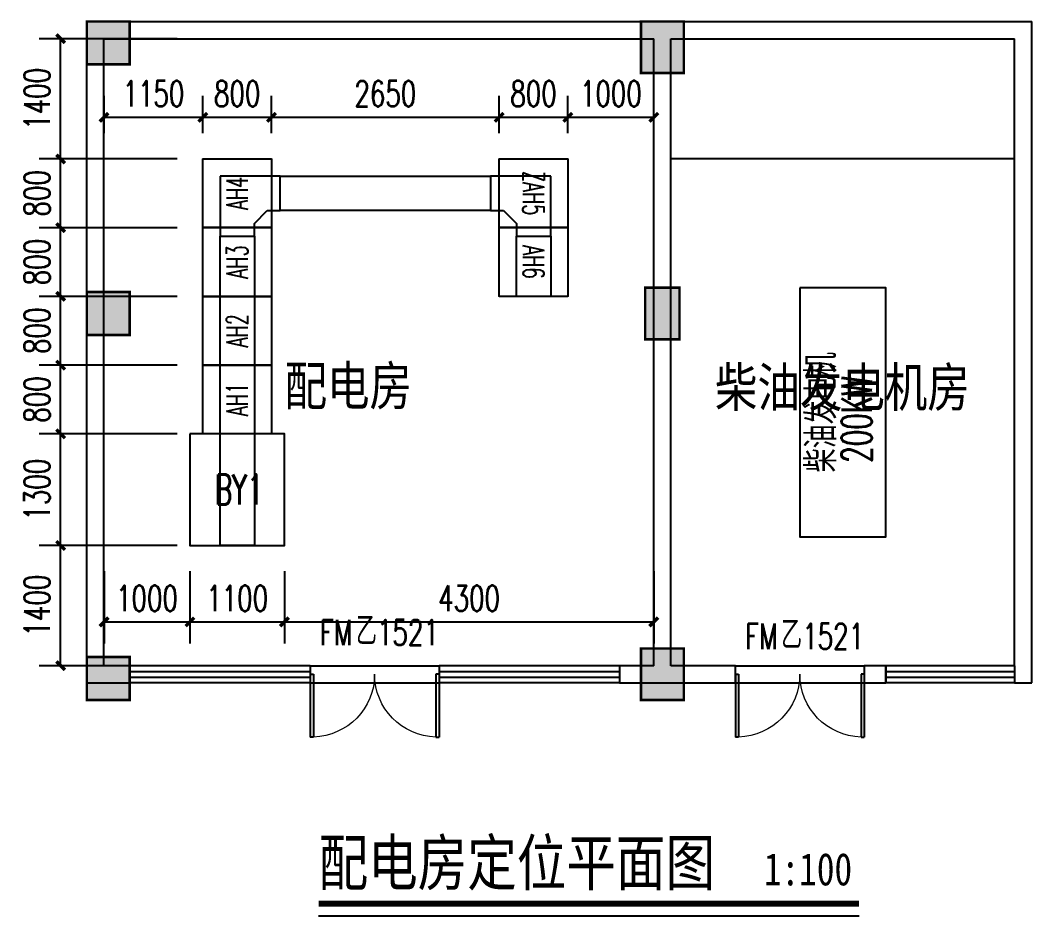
# Model space of a CAD drawing. Extents: x -6243262 to 3079315, y -2914302 to 172723.
# Drawn here: x -1887700 to -1875924, y -901986 to -891560 of the extents above; entities that cross this region are included whole.
import ezdxf
from ezdxf.enums import TextEntityAlignment as Align

# ---------------------------------------------------------------- set-up
doc = ezdxf.new("R2010")
doc.units = 0
doc.header["$LTSCALE"] = 1000
for name, color, linetype in [('0-柱网', 2, 'Continuous'), ('CABLETRAY', 4, 'Continuous'), ('DOOR_FIRE', 4, 'Continuous'), ('DOOR_FIRE_TEXT', 7, 'Continuous'), ('PUB_TEXT', 7, 'Continuous'), ('TEL_CABINET', 3, 'Continuous'), ('TEL_DIM', 3, 'Continuous'), ('TEL_SYMB', 3, 'Continuous'), ('TEL_TEXT', 7, 'Continuous'), ('WALL', 9, 'Continuous'), ('WINDOW', 4, 'Continuous')]:
    doc.layers.add(name, color=color, linetype=linetype)
doc.styles.add('-宋体', font='', dxfattribs={"width": 0.8})
doc.styles.add('_TCH_DIM_T3', font='SIMPLEX', dxfattribs={"width": 0.705882, "bigfont": 'GBCBIG'})
doc.styles.add('_TCH_WINDOW', font='SIMPLEX', dxfattribs={"height": 3.5, "bigfont": 'GBCBIG'})
doc.styles.add('_TEL_DIM', font='SIMPLEX', dxfattribs={"width": 0.8, "height": 3.5, "bigfont": 'HZTXT'})
doc.styles.get('-宋体').set_extended_font_data('SimSun')
doc.dimstyles.new('_TCH_ARCH&&100', dxfattribs={"dimtxt": 297.5, "dimasz": 100, "dimexe": 250, "dimexo": 300, "dimgap": 126.25, "dimtad": 1, "dimdec": 0, "dimzin": 0, "dimdsep": 46, "dimtxsty": '_TCH_DIM_T3', "dimblk": 'ARCHTICK', "dimcen": 0.09, "dimclrt": 7, "dimazin": 2, "dimtfac": 1, "dimtdec": 0, "dimtix": 1, "dimtmove": 2, "dimatfit": 3, "dimfxl": 0, "dimtolj": 1, "dimtzin": 0, "dimarcsym": 0})

# ---------------------------------------------------------------- blocks, each defined once
blk = doc.blocks.new('$DorLib2D$00000002')
at = {"color": 0}
for p, q in [((-0.5, 0), (-0.5, 0.4875)), ((-0.475, 0.4875), (-0.5, 0.4875)), ((-0.475, 0), (-0.475, 0.4875)), ((0.475, 0), (0.475, 0.4875)), ((0.475, 0.4875), (0.5, 0.4875)), ((0.5, 0), (0.5, 0.4875)), ((-0.5, 0), (-0.475, 0)), ((0.5, 0), (0.475, 0))]:
    blk.add_line(p, q, dxfattribs=at)
at = {"color": 0, "lineweight": 13}
for centre, start, end in [((-0.4875, 0), 0, 88.53072), ((0.4875, 0), 91.46928, 180)]:
    blk.add_arc(centre, 0.4875, start, end, dxfattribs=at)
blk = doc.blocks.new('$TCHSYS$WIN2D')
at = {"color": 0}
for p, q in [((-0.5, 0.5), (0.5, 0.5)), ((-0.5, 0.5), (-0.5, -0.5)), ((0.5, 0.5), (0.5, -0.5)), ((0.5, 0.1667), (-0.5, 0.1667)), ((0.5, -0.1667), (-0.5, -0.1667)), ((-0.5, -0.5), (0.5, -0.5))]:
    blk.add_line(p, q, dxfattribs=at)
blk = doc.blocks.new('312423')
at = {"layer": '0-柱网'}
h = blk.add_hatch(color=8, dxfattribs=at)
h.dxf.hatch_style = 1
h.paths.add_polyline_path([(1241738, -1200915), (1242238, -1200915), (1242238, -1201415), (1241738, -1201415)])
h = blk.add_hatch(color=8, dxfattribs=at)
h.dxf.hatch_style = 1
h.paths.add_polyline_path([(1248188, -1200915), (1248688, -1200915), (1248688, -1201515), (1248188, -1201515)])
h = blk.add_hatch(color=8, dxfattribs=at)
h.dxf.hatch_style = 1
h.paths.add_polyline_path([(1248238, -1204015), (1248638, -1204015), (1248638, -1204615), (1248238, -1204615)])
h = blk.add_hatch(color=8, dxfattribs=at)
h.dxf.hatch_style = 1
h.paths.add_polyline_path([(1241738, -1204065), (1242238, -1204065), (1242238, -1204565), (1241738, -1204565)])
h = blk.add_hatch(color=8, dxfattribs=at)
h.dxf.hatch_style = 1
h.paths.add_polyline_path([(1248188, -1208215), (1248688, -1208215), (1248688, -1208815), (1248188, -1208815)])
h = blk.add_hatch(color=8, dxfattribs=at)
h.dxf.hatch_style = 1
h.paths.add_polyline_path([(1241738, -1208315), (1242238, -1208315), (1242238, -1208815), (1241738, -1208815)])
at = {"layer": '0-柱网', "color": 8, "const_width": 30}
for points in [[(1241738, -1200915), (1242238, -1200915), (1242238, -1201415), (1241738, -1201415)], [(1248188, -1200915), (1248688, -1200915), (1248688, -1201515), (1248188, -1201515)], [(1241738, -1204065), (1242238, -1204065), (1242238, -1204565), (1241738, -1204565)], [(1248238, -1204015), (1248638, -1204015), (1248638, -1204615), (1248238, -1204615)], [(1248188, -1208215), (1248688, -1208215), (1248688, -1208815), (1248188, -1208815)], [(1241738, -1208315), (1242238, -1208315), (1242238, -1208815), (1241738, -1208815)]]:
    blk.add_lwpolyline(points, close=True, dxfattribs=at)
at = {"layer": 'DOOR_FIRE', "color": 8}
for p, q in [((1244338, -1208415), (1245838, -1208415)), ((1249288, -1208415), (1250788, -1208415)), ((1244338, -1208615), (1245838, -1208615)), ((1249288, -1208615), (1250788, -1208615))]:
    blk.add_line(p, q, dxfattribs=at)
at = {"layer": 'WALL', "color": 8}
for p, q in [((1241738, -1208615), (1241738, -1200915)), ((1241738, -1200915), (1249038, -1200915)), ((1249038, -1200915), (1252738, -1200915)), ((1252738, -1208615), (1252738, -1200915)), ((1241938, -1208415), (1241938, -1201115)), ((1241938, -1201115), (1248338, -1201115)), ((1248338, -1208415), (1248338, -1201115)), ((1248538, -1208415), (1248538, -1201115)), ((1248538, -1201115), (1252538, -1201115)), ((1252538, -1208415), (1252538, -1201115)), ((1242238, -1208415), (1241938, -1208415)), ((1242238, -1208615), (1242238, -1208415)), ((1248338, -1208415), (1247938, -1208415)), ((1247938, -1208415), (1247938, -1208615)), ((1249288, -1208415), (1248538, -1208415)), ((1249288, -1208615), (1249288, -1208415)), ((1251038, -1208415), (1250788, -1208415)), ((1250788, -1208415), (1250788, -1208615)), ((1251038, -1208615), (1251038, -1208415)), ((1252538, -1208415), (1252538, -1208615)), ((1241738, -1208615), (1242238, -1208615)), ((1247938, -1208615), (1249038, -1208615)), ((1249038, -1208615), (1249288, -1208615)), ((1250788, -1208615), (1251038, -1208615)), ((1252538, -1208615), (1252738, -1208615))]:
    blk.add_line(p, q, dxfattribs=at)
at = {"layer": 'DOOR_FIRE', "color": 8, "xscale": 1500, "yscale": -1500, "zscale": 200}
for p in [(1245088, -1208515), (1250038, -1208515)]:
    blk.add_blockref('$DorLib2D$00000002', p, dxfattribs=at)
at = {"layer": 'WINDOW', "color": 8, "yscale": 200}
for p, xscale, zscale in [((1243288, -1208515), -2100, -2100), ((1246888, -1208515), -2100, -2100), ((1251788, -1208515), -1500, -1500)]:
    blk.add_blockref('$TCHSYS$WIN2D', p, dxfattribs=dict(at, xscale=xscale, zscale=zscale))
at = {"layer": 'DOOR_FIRE_TEXT', "color": 8, "style": '_TCH_WINDOW', "width": 0.705882}
for s, p in [('FM', (1244451, -1208178)), ('1521', (1245116, -1208178)), ('FM', (1249401, -1208223)), ('1521', (1250066, -1208223))]:
    blk.add_text(s, height=297.5, dxfattribs=at).set_placement(p)
at = {"layer": 'DOOR_FIRE_TEXT', "color": 8, "style": '_TCH_WINDOW'}
for p in [(1244871, -1208178), (1249821, -1208223)]:
    blk.add_text('乙', height=338, dxfattribs=at).set_placement(p)
at = {"layer": 'PUB_TEXT', "color": 8, "style": '-宋体', "width": 0.8}
for s, p in [('配电房', (1244040, -1205383)), ('柴油发电机房', (1249050, -1205400))]:
    blk.add_text(s, height=453.2, dxfattribs=at).set_placement(p)
blk = doc.blocks.new('$TelecSys$00000092')
at = {"color": 0}
for p, q in [((-0.5, 0.5), (0.5, 0.5)), ((-0.5, -0.5), (-0.5, 0.5)), ((0.5, 0.5), (0.5, -0.5)), ((0.5, -0.5), (-0.5, -0.5))]:
    blk.add_line(p, q, dxfattribs=at)
at = {"color": 0, "const_width": 0.02}
blk.add_lwpolyline([(-0.5, 0.5), (0.5, 0.5), (0.5, -0.5), (-0.5, -0.5)], close=True, dxfattribs=at)
at = {"color": 0, "style": '_TEL_DIM', "width": 0.8}
blk.add_attdef('NAME', text='', height=0.035, dxfattribs=at).set_placement((0, 0), align=Align.MIDDLE)
blk = doc.blocks.new('_ArchTick')
at = {"color": 0, "linetype": 'ByBlock', "const_width": 0.4}
blk.add_lwpolyline([(-0.5, -0.5), (0.5, 0.5)], dxfattribs=at)
blk = doc.blocks.new('*D1459')
at = {"layer": 'Defpoints', "color": 0, "transparency": 16777216}
for p in [(-1887229, -897675), (-1885574, -897675), (-1885574, -899075)]:
    blk.add_point(p, dxfattribs=at)
at = {"layer": 'TEL_DIM', "color": 0, "lineweight": -2, "transparency": 16777216}
for p, q in [((-1885874, -897675), (-1887479, -897675)), ((-1887229, -899075), (-1887229, -897675)), ((-1885874, -899075), (-1887479, -899075))]:
    blk.add_line(p, q, dxfattribs=at)
at = {"layer": 'TEL_DIM', "color": 0, "lineweight": -2, "transparency": 16777216, "xscale": 100, "yscale": 100, "zscale": 100}
for p, rotation in [((-1887229, -897675), 90), ((-1887229, -899075), 270)]:
    blk.add_blockref('_ArchTick', p, dxfattribs=dict(at, rotation=rotation))
at = {"layer": 'TEL_DIM', "color": 7, "transparency": 16777216, "insert": (-1887504, -898375), "char_height": 297.5, "attachment_point": 5, "rotation": 90, "style": '_TCH_DIM_T3'}
blk.add_mtext('\\A1;1400', dxfattribs=at)
blk = doc.blocks.new('*D1460')
at = {"layer": 'Defpoints', "color": 0, "transparency": 16777216}
for p in [(-1887229, -896375), (-1885574, -896375), (-1885574, -897675)]:
    blk.add_point(p, dxfattribs=at)
at = {"layer": 'TEL_DIM', "color": 0, "lineweight": -2, "transparency": 16777216}
for p, q in [((-1885874, -896375), (-1887479, -896375)), ((-1887229, -897675), (-1887229, -896375)), ((-1885874, -897675), (-1887479, -897675))]:
    blk.add_line(p, q, dxfattribs=at)
at = {"layer": 'TEL_DIM', "color": 0, "lineweight": -2, "transparency": 16777216, "xscale": 100, "yscale": 100, "zscale": 100}
for p, rotation in [((-1887229, -896375), 90), ((-1887229, -897675), 270)]:
    blk.add_blockref('_ArchTick', p, dxfattribs=dict(at, rotation=rotation))
at = {"layer": 'TEL_DIM', "color": 7, "transparency": 16777216, "insert": (-1887504, -897025), "char_height": 297.5, "attachment_point": 5, "rotation": 90, "style": '_TCH_DIM_T3'}
blk.add_mtext('\\A1;1300', dxfattribs=at)
blk = doc.blocks.new('*D1461')
at = {"layer": 'Defpoints', "color": 0, "transparency": 16777216}
for p in [(-1887229, -895575), (-1885574, -895575), (-1885574, -896375)]:
    blk.add_point(p, dxfattribs=at)
at = {"layer": 'TEL_DIM', "color": 0, "lineweight": -2, "transparency": 16777216}
for p, q in [((-1885874, -895575), (-1887479, -895575)), ((-1887229, -896375), (-1887229, -895575)), ((-1885874, -896375), (-1887479, -896375))]:
    blk.add_line(p, q, dxfattribs=at)
at = {"layer": 'TEL_DIM', "color": 0, "lineweight": -2, "transparency": 16777216, "xscale": 100, "yscale": 100, "zscale": 100}
for p, rotation in [((-1887229, -895575), 90), ((-1887229, -896375), 270)]:
    blk.add_blockref('_ArchTick', p, dxfattribs=dict(at, rotation=rotation))
at = {"layer": 'TEL_DIM', "color": 7, "transparency": 16777216, "insert": (-1887504, -895975), "char_height": 297.5, "attachment_point": 5, "rotation": 90, "style": '_TCH_DIM_T3'}
blk.add_mtext('\\A1;800', dxfattribs=at)
blk = doc.blocks.new('*D1462')
at = {"layer": 'Defpoints', "color": 0, "transparency": 16777216}
for p in [(-1887229, -894775), (-1885574, -894775), (-1885574, -895575)]:
    blk.add_point(p, dxfattribs=at)
at = {"layer": 'TEL_DIM', "color": 0, "lineweight": -2, "transparency": 16777216}
for p, q in [((-1885874, -894775), (-1887479, -894775)), ((-1887229, -895575), (-1887229, -894775)), ((-1885874, -895575), (-1887479, -895575))]:
    blk.add_line(p, q, dxfattribs=at)
at = {"layer": 'TEL_DIM', "color": 0, "lineweight": -2, "transparency": 16777216, "xscale": 100, "yscale": 100, "zscale": 100}
for p, rotation in [((-1887229, -894775), 90), ((-1887229, -895575), 270)]:
    blk.add_blockref('_ArchTick', p, dxfattribs=dict(at, rotation=rotation))
at = {"layer": 'TEL_DIM', "color": 7, "transparency": 16777216, "insert": (-1887504, -895175), "char_height": 297.5, "attachment_point": 5, "rotation": 90, "style": '_TCH_DIM_T3'}
blk.add_mtext('\\A1;800', dxfattribs=at)
blk = doc.blocks.new('*D1463')
at = {"layer": 'Defpoints', "color": 0, "transparency": 16777216}
for p in [(-1887229, -893975), (-1885574, -893975), (-1885574, -894775)]:
    blk.add_point(p, dxfattribs=at)
at = {"layer": 'TEL_DIM', "color": 0, "lineweight": -2, "transparency": 16777216}
for p, q in [((-1885874, -893975), (-1887479, -893975)), ((-1887229, -894775), (-1887229, -893975)), ((-1885874, -894775), (-1887479, -894775))]:
    blk.add_line(p, q, dxfattribs=at)
at = {"layer": 'TEL_DIM', "color": 0, "lineweight": -2, "transparency": 16777216, "xscale": 100, "yscale": 100, "zscale": 100}
for p, rotation in [((-1887229, -893975), 90), ((-1887229, -894775), 270)]:
    blk.add_blockref('_ArchTick', p, dxfattribs=dict(at, rotation=rotation))
at = {"layer": 'TEL_DIM', "color": 7, "transparency": 16777216, "insert": (-1887504, -894375), "char_height": 297.5, "attachment_point": 5, "rotation": 90, "style": '_TCH_DIM_T3'}
blk.add_mtext('\\A1;800', dxfattribs=at)
blk = doc.blocks.new('*D1464')
at = {"layer": 'Defpoints', "color": 0, "transparency": 16777216}
for p in [(-1887229, -893175), (-1885574, -893175), (-1885574, -893975)]:
    blk.add_point(p, dxfattribs=at)
at = {"layer": 'TEL_DIM', "color": 0, "lineweight": -2, "transparency": 16777216}
for p, q in [((-1885874, -893175), (-1887479, -893175)), ((-1887229, -893975), (-1887229, -893175)), ((-1885874, -893975), (-1887479, -893975))]:
    blk.add_line(p, q, dxfattribs=at)
at = {"layer": 'TEL_DIM', "color": 0, "lineweight": -2, "transparency": 16777216, "xscale": 100, "yscale": 100, "zscale": 100}
for p, rotation in [((-1887229, -893175), 90), ((-1887229, -893975), 270)]:
    blk.add_blockref('_ArchTick', p, dxfattribs=dict(at, rotation=rotation))
at = {"layer": 'TEL_DIM', "color": 7, "transparency": 16777216, "insert": (-1887504, -893575), "char_height": 297.5, "attachment_point": 5, "rotation": 90, "style": '_TCH_DIM_T3'}
blk.add_mtext('\\A1;800', dxfattribs=at)
blk = doc.blocks.new('*D1465')
at = {"layer": 'Defpoints', "color": 0, "transparency": 16777216}
for p in [(-1887229, -891775), (-1885574, -891775), (-1885574, -893175)]:
    blk.add_point(p, dxfattribs=at)
at = {"layer": 'TEL_DIM', "color": 0, "lineweight": -2, "transparency": 16777216}
for p, q in [((-1885874, -891775), (-1887479, -891775)), ((-1887229, -893175), (-1887229, -891775)), ((-1885874, -893175), (-1887479, -893175))]:
    blk.add_line(p, q, dxfattribs=at)
at = {"layer": 'TEL_DIM', "color": 0, "lineweight": -2, "transparency": 16777216, "xscale": 100, "yscale": 100, "zscale": 100}
for p, rotation in [((-1887229, -891775), 90), ((-1887229, -893175), 270)]:
    blk.add_blockref('_ArchTick', p, dxfattribs=dict(at, rotation=rotation))
at = {"layer": 'TEL_DIM', "color": 7, "transparency": 16777216, "insert": (-1887504, -892475), "char_height": 297.5, "attachment_point": 5, "rotation": 90, "style": '_TCH_DIM_T3'}
blk.add_mtext('\\A1;1400', dxfattribs=at)
blk = doc.blocks.new('*D1466')
at = {"layer": 'Defpoints', "color": 0, "transparency": 16777216}
for p in [(-1885574, -892690), (-1886724, -893175), (-1885574, -893175)]:
    blk.add_point(p, dxfattribs=at)
at = {"layer": 'TEL_DIM', "color": 0, "lineweight": -2, "transparency": 16777216}
for p, q in [((-1886724, -892875), (-1886724, -892440)), ((-1885574, -892875), (-1885574, -892440)), ((-1886724, -892690), (-1885574, -892690))]:
    blk.add_line(p, q, dxfattribs=at)
at = {"layer": 'TEL_DIM', "color": 0, "lineweight": -2, "transparency": 16777216, "xscale": 100, "yscale": 100, "zscale": 100, "rotation": 180}
blk.add_blockref('_ArchTick', (-1886724, -892690), dxfattribs=at)
at = {"layer": 'TEL_DIM', "color": 0, "lineweight": -2, "transparency": 16777216, "xscale": 100, "yscale": 100, "zscale": 100}
blk.add_blockref('_ArchTick', (-1885574, -892690), dxfattribs=at)
at = {"layer": 'TEL_DIM', "color": 7, "transparency": 16777216, "insert": (-1886149, -892415), "char_height": 297.5, "attachment_point": 5, "style": '_TCH_DIM_T3'}
blk.add_mtext('\\A1;1150', dxfattribs=at)
blk = doc.blocks.new('*D1467')
at = {"layer": 'Defpoints', "color": 0, "transparency": 16777216}
for p in [(-1884774, -892690), (-1885574, -893175), (-1884774, -893175)]:
    blk.add_point(p, dxfattribs=at)
at = {"layer": 'TEL_DIM', "color": 0, "lineweight": -2, "transparency": 16777216}
for p, q in [((-1885574, -892875), (-1885574, -892440)), ((-1884774, -892875), (-1884774, -892440)), ((-1885574, -892690), (-1884774, -892690))]:
    blk.add_line(p, q, dxfattribs=at)
at = {"layer": 'TEL_DIM', "color": 0, "lineweight": -2, "transparency": 16777216, "xscale": 100, "yscale": 100, "zscale": 100, "rotation": 180}
blk.add_blockref('_ArchTick', (-1885574, -892690), dxfattribs=at)
at = {"layer": 'TEL_DIM', "color": 0, "lineweight": -2, "transparency": 16777216, "xscale": 100, "yscale": 100, "zscale": 100}
blk.add_blockref('_ArchTick', (-1884774, -892690), dxfattribs=at)
at = {"layer": 'TEL_DIM', "color": 7, "transparency": 16777216, "insert": (-1885174, -892415), "char_height": 297.5, "attachment_point": 5, "style": '_TCH_DIM_T3'}
blk.add_mtext('\\A1;800', dxfattribs=at)
blk = doc.blocks.new('*D1468')
at = {"layer": 'Defpoints', "color": 0, "transparency": 16777216}
for p in [(-1882124, -892690), (-1884774, -893175), (-1882124, -893175)]:
    blk.add_point(p, dxfattribs=at)
at = {"layer": 'TEL_DIM', "color": 0, "lineweight": -2, "transparency": 16777216}
for p, q in [((-1884774, -892875), (-1884774, -892440)), ((-1882124, -892875), (-1882124, -892440)), ((-1884774, -892690), (-1882124, -892690))]:
    blk.add_line(p, q, dxfattribs=at)
at = {"layer": 'TEL_DIM', "color": 0, "lineweight": -2, "transparency": 16777216, "xscale": 100, "yscale": 100, "zscale": 100, "rotation": 180}
blk.add_blockref('_ArchTick', (-1884774, -892690), dxfattribs=at)
at = {"layer": 'TEL_DIM', "color": 0, "lineweight": -2, "transparency": 16777216, "xscale": 100, "yscale": 100, "zscale": 100}
blk.add_blockref('_ArchTick', (-1882124, -892690), dxfattribs=at)
at = {"layer": 'TEL_DIM', "color": 7, "transparency": 16777216, "insert": (-1883449, -892415), "char_height": 297.5, "attachment_point": 5, "style": '_TCH_DIM_T3'}
blk.add_mtext('\\A1;2650', dxfattribs=at)
blk = doc.blocks.new('*D1469')
at = {"layer": 'Defpoints', "color": 0, "transparency": 16777216}
for p in [(-1881324, -892690), (-1882124, -893175), (-1881324, -893175)]:
    blk.add_point(p, dxfattribs=at)
at = {"layer": 'TEL_DIM', "color": 0, "lineweight": -2, "transparency": 16777216}
for p, q in [((-1882124, -892875), (-1882124, -892440)), ((-1881324, -892875), (-1881324, -892440)), ((-1882124, -892690), (-1881324, -892690))]:
    blk.add_line(p, q, dxfattribs=at)
at = {"layer": 'TEL_DIM', "color": 0, "lineweight": -2, "transparency": 16777216, "xscale": 100, "yscale": 100, "zscale": 100, "rotation": 180}
blk.add_blockref('_ArchTick', (-1882124, -892690), dxfattribs=at)
at = {"layer": 'TEL_DIM', "color": 0, "lineweight": -2, "transparency": 16777216, "xscale": 100, "yscale": 100, "zscale": 100}
blk.add_blockref('_ArchTick', (-1881324, -892690), dxfattribs=at)
at = {"layer": 'TEL_DIM', "color": 7, "transparency": 16777216, "insert": (-1881724, -892415), "char_height": 297.5, "attachment_point": 5, "style": '_TCH_DIM_T3'}
blk.add_mtext('\\A1;800', dxfattribs=at)
blk = doc.blocks.new('*D1470')
at = {"layer": 'Defpoints', "color": 0, "transparency": 16777216}
for p in [(-1880324, -892690), (-1881324, -893175), (-1880324, -893175)]:
    blk.add_point(p, dxfattribs=at)
at = {"layer": 'TEL_DIM', "color": 0, "lineweight": -2, "transparency": 16777216}
for p, q in [((-1881324, -892875), (-1881324, -892440)), ((-1880324, -892875), (-1880324, -892440)), ((-1881324, -892690), (-1880324, -892690))]:
    blk.add_line(p, q, dxfattribs=at)
at = {"layer": 'TEL_DIM', "color": 0, "lineweight": -2, "transparency": 16777216, "xscale": 100, "yscale": 100, "zscale": 100, "rotation": 180}
blk.add_blockref('_ArchTick', (-1881324, -892690), dxfattribs=at)
at = {"layer": 'TEL_DIM', "color": 0, "lineweight": -2, "transparency": 16777216, "xscale": 100, "yscale": 100, "zscale": 100}
blk.add_blockref('_ArchTick', (-1880324, -892690), dxfattribs=at)
at = {"layer": 'TEL_DIM', "color": 7, "transparency": 16777216, "insert": (-1880824, -892415), "char_height": 297.5, "attachment_point": 5, "style": '_TCH_DIM_T3'}
blk.add_mtext('\\A1;1000', dxfattribs=at)
blk = doc.blocks.new('*D1471')
at = {"layer": 'Defpoints', "color": 0, "transparency": 16777216}
for p in [(-1884624, -897675), (-1880324, -897675), (-1880324, -898565)]:
    blk.add_point(p, dxfattribs=at)
at = {"layer": 'TEL_DIM', "color": 0, "lineweight": -2, "transparency": 16777216}
for p, q in [((-1884624, -897975), (-1884624, -898815)), ((-1880324, -897975), (-1880324, -898815)), ((-1884624, -898565), (-1880324, -898565))]:
    blk.add_line(p, q, dxfattribs=at)
at = {"layer": 'TEL_DIM', "color": 0, "lineweight": -2, "transparency": 16777216, "xscale": 100, "yscale": 100, "zscale": 100, "rotation": 180}
blk.add_blockref('_ArchTick', (-1884624, -898565), dxfattribs=at)
at = {"layer": 'TEL_DIM', "color": 0, "lineweight": -2, "transparency": 16777216, "xscale": 100, "yscale": 100, "zscale": 100}
blk.add_blockref('_ArchTick', (-1880324, -898565), dxfattribs=at)
at = {"layer": 'TEL_DIM', "color": 7, "transparency": 16777216, "insert": (-1882474, -898290), "char_height": 297.5, "attachment_point": 5, "style": '_TCH_DIM_T3'}
blk.add_mtext('\\A1;4300', dxfattribs=at)
blk = doc.blocks.new('*D1472')
at = {"layer": 'Defpoints', "color": 0, "transparency": 16777216}
for p in [(-1885724, -897675), (-1884624, -897675), (-1884624, -898565)]:
    blk.add_point(p, dxfattribs=at)
at = {"layer": 'TEL_DIM', "color": 0, "lineweight": -2, "transparency": 16777216}
for p, q in [((-1885724, -897975), (-1885724, -898815)), ((-1884624, -897975), (-1884624, -898815)), ((-1885724, -898565), (-1884624, -898565))]:
    blk.add_line(p, q, dxfattribs=at)
at = {"layer": 'TEL_DIM', "color": 0, "lineweight": -2, "transparency": 16777216, "xscale": 100, "yscale": 100, "zscale": 100, "rotation": 180}
blk.add_blockref('_ArchTick', (-1885724, -898565), dxfattribs=at)
at = {"layer": 'TEL_DIM', "color": 0, "lineweight": -2, "transparency": 16777216, "xscale": 100, "yscale": 100, "zscale": 100}
blk.add_blockref('_ArchTick', (-1884624, -898565), dxfattribs=at)
at = {"layer": 'TEL_DIM', "color": 7, "transparency": 16777216, "insert": (-1885174, -898290), "char_height": 297.5, "attachment_point": 5, "style": '_TCH_DIM_T3'}
blk.add_mtext('\\A1;1100', dxfattribs=at)
blk = doc.blocks.new('*D1473')
at = {"layer": 'Defpoints', "color": 0, "transparency": 16777216}
for p in [(-1886724, -897675), (-1885724, -897675), (-1885724, -898565)]:
    blk.add_point(p, dxfattribs=at)
at = {"layer": 'TEL_DIM', "color": 0, "lineweight": -2, "transparency": 16777216}
for p, q in [((-1886724, -897975), (-1886724, -898815)), ((-1885724, -897975), (-1885724, -898815)), ((-1886724, -898565), (-1885724, -898565))]:
    blk.add_line(p, q, dxfattribs=at)
at = {"layer": 'TEL_DIM', "color": 0, "lineweight": -2, "transparency": 16777216, "xscale": 100, "yscale": 100, "zscale": 100, "rotation": 180}
blk.add_blockref('_ArchTick', (-1886724, -898565), dxfattribs=at)
at = {"layer": 'TEL_DIM', "color": 0, "lineweight": -2, "transparency": 16777216, "xscale": 100, "yscale": 100, "zscale": 100}
blk.add_blockref('_ArchTick', (-1885724, -898565), dxfattribs=at)
at = {"layer": 'TEL_DIM', "color": 7, "transparency": 16777216, "insert": (-1886224, -898290), "char_height": 297.5, "attachment_point": 5, "style": '_TCH_DIM_T3'}
blk.add_mtext('\\A1;1000', dxfattribs=at)

msp = doc.modelspace()

# ---------------------------------------------------------------- linework, layer by layer
for points in [[(-1876123.9, -893174.5), (-1880123.9, -893174.5)], [(-1878623.9, -894674.5), (-1878623.9, -897574.5), (-1877623.9, -897574.5), (-1877623.9, -894674.5), (-1878623.9, -894674.5)]]:
    msp.add_lwpolyline(points)
at = {"layer": 'CABLETRAY'}
for p, q in [((-1884673.9, -893374.5), (-1885373.9, -893374.5)), ((-1885373.9, -893374.5), (-1885373.9, -894074.5)), ((-1884673.9, -893774.5), (-1884673.9, -893374.5)), ((-1884673.9, -893374.5), (-1882223.9, -893374.5)), ((-1884673.9, -893774.5), (-1884673.9, -893374.5)), ((-1882223.9, -893374.5), (-1882223.9, -893774.5)), ((-1881523.9, -893374.5), (-1882223.9, -893374.5)), ((-1882223.9, -893374.5), (-1882223.9, -893774.5)), ((-1881523.9, -894074.5), (-1881523.9, -893374.5)), ((-1884973.9, -893924.5), (-1884823.9, -893774.5)), ((-1884823.9, -893774.5), (-1884673.9, -893774.5)), ((-1882223.9, -893774.5), (-1884673.9, -893774.5)), ((-1882223.9, -893774.5), (-1882073.9, -893774.5)), ((-1882073.9, -893774.5), (-1881923.9, -893924.5)), ((-1884973.9, -894074.5), (-1884973.9, -893924.5)), ((-1881923.9, -893924.5), (-1881923.9, -894074.5)), ((-1885373.9, -894074.5), (-1884973.9, -894074.5)), ((-1885373.9, -897674.5), (-1885373.9, -894074.5)), ((-1885373.9, -894074.5), (-1884973.9, -894074.5)), ((-1884973.9, -894074.5), (-1884973.9, -897674.5)), ((-1881923.9, -894774.5), (-1881923.9, -894074.5)), ((-1881923.9, -894074.5), (-1881523.9, -894074.5)), ((-1881923.9, -894074.5), (-1881523.9, -894074.5)), ((-1881523.9, -894074.5), (-1881523.9, -894774.5)), ((-1881523.9, -894774.5), (-1881923.9, -894774.5)), ((-1884973.9, -897674.5), (-1885373.9, -897674.5))]:
    msp.add_line(p, q, dxfattribs=at)
at = {"layer": 'TEL_CABINET'}
msp.add_lwpolyline([(-1885723.9, -896374.5), (-1885723.9, -897674.5), (-1884623.9, -897674.5), (-1884623.9, -896374.5)], close=True, dxfattribs=at)
at = {"layer": 'TEL_SYMB', "const_width": 70}
msp.add_lwpolyline([(-1884226.1, -901846.2), (-1877933.3, -901846.2)], dxfattribs=at)
at = {"layer": 'TEL_SYMB'}
msp.add_lwpolyline([(-1884226.1, -901986.2), (-1877933.3, -901986.2)], dxfattribs=at)

# ---------------------------------------------------------------- block references
msp.add_blockref('312423', (-3128662.4, 309340.7))
at = {"layer": 'TEL_CABINET'}
ref = msp.add_blockref('$TelecSys$00000092', (-1885173.9, -893574.5), dxfattribs=dict(at, xscale=800, yscale=800, zscale=2200, rotation=89.99999999999999))
ref.add_attrib('NAME', 'AH4', dxfattribs={"layer": '0', "color": 0, "height": 250, "rotation": 90, "style": '_TEL_DIM', "width": 0.6}).set_placement((-1885173.9, -893574.5), align=Align.MIDDLE)
ref = msp.add_blockref('$TelecSys$00000092', (-1881723.9, -893574.5), dxfattribs=dict(at, xscale=800, yscale=800, zscale=2200, rotation=270))
ref.add_attrib('NAME', 'ZAH5', dxfattribs={"layer": '0', "height": 250, "rotation": 270, "style": '_TEL_DIM', "width": 0.6}).set_placement((-1881723.9, -893574.5), align=Align.MIDDLE)
ref = msp.add_blockref('$TelecSys$00000092', (-1885173.9, -894374.5), dxfattribs=dict(at, xscale=800, yscale=800, zscale=2200, rotation=90))
ref.add_attrib('NAME', 'AH3', dxfattribs={"layer": '0', "color": 0, "height": 250, "rotation": 90, "style": '_TEL_DIM', "width": 0.6}).set_placement((-1885173.9, -894374.5), align=Align.MIDDLE)
ref = msp.add_blockref('$TelecSys$00000092', (-1881723.9, -894374.5), dxfattribs=dict(at, xscale=800, yscale=800, zscale=2200, rotation=270))
ref.add_attrib('NAME', 'AH6', dxfattribs={"layer": '0', "color": 0, "height": 250, "rotation": 270, "style": '_TEL_DIM', "width": 0.6}).set_placement((-1881723.9, -894374.5), align=Align.MIDDLE)
ref = msp.add_blockref('$TelecSys$00000092', (-1885173.9, -895174.5), dxfattribs=dict(at, xscale=800, yscale=800, zscale=2200, rotation=90))
ref.add_attrib('NAME', 'AH2', dxfattribs={"layer": '0', "color": 0, "height": 250, "rotation": 90, "style": '_TEL_DIM', "width": 0.6}).set_placement((-1885173.9, -895174.5), align=Align.MIDDLE)
ref = msp.add_blockref('$TelecSys$00000092', (-1885173.9, -895974.5), dxfattribs=dict(at, xscale=800, yscale=800, zscale=2200, rotation=90))
ref.add_attrib('NAME', 'AH1', dxfattribs={"layer": '0', "color": 0, "height": 250, "rotation": 90, "style": '_TEL_DIM', "width": 0.6}).set_placement((-1885173.9, -895974.5), align=Align.MIDDLE)

# ---------------------------------------------------------------- texts
at = {"layer": 'TEL_SYMB', "color": 7, "style": '-宋体', "width": 0.8}
for s, height, p in [('配电房定位平面图', 528.69, (-1884226.1, -901632.3)), ('1:100', 377.64, (-1879042.6, -901632.3))]:
    msp.add_text(s, height=height, dxfattribs=at).set_placement(p)
at = {"layer": 'TEL_TEXT', "style": '_TEL_DIM'}
for s, width, p in [('柴油发电机', 0.8, (-1878199.4, -896823.8)), ('200KW', 0.64, (-1877787.5, -896711.8))]:
    msp.add_text(s, height=350, rotation=90, dxfattribs=dict(at, width=width)).set_placement(p)
at = {"layer": 'TEL_TEXT', "style": '_TEL_DIM', "width": 0.64}
msp.add_text('BY1', height=350, dxfattribs=at).set_placement((-1885434, -897198.1))

# ---------------------------------------------------------------- dimensions: what is measured, and where the dimension line sits
at = {"layer": 'TEL_DIM'}
for p1, p2, distance, picture, middle in [((-1885573.9, -893174.5), (-1885573.9, -891774.5), 1655.4, '*D1465', (-1887504.3, -892474.5)), ((-1886723.9, -893174.5), (-1885573.9, -893174.5), 484.1, '*D1466', (-1886148.9, -892415.4)), ((-1885573.9, -893174.5), (-1884773.9, -893174.5), 484.1, '*D1467', (-1885173.9, -892415.4)), ((-1884773.9, -893174.5), (-1882123.9, -893174.5), 484.1, '*D1468', (-1883448.9, -892415.4)), ((-1882123.9, -893174.5), (-1881323.9, -893174.5), 484.1, '*D1469', (-1881723.9, -892415.4)), ((-1881323.9, -893174.5), (-1880323.9, -893174.5), 484.1, '*D1470', (-1880823.9, -892415.4)), ((-1885573.9, -893974.5), (-1885573.9, -893174.5), 1655.4, '*D1464', (-1887504.3, -893574.5)), ((-1885573.9, -894774.5), (-1885573.9, -893974.5), 1655.4, '*D1463', (-1887504.3, -894374.5)), ((-1885573.9, -895574.5), (-1885573.9, -894774.5), 1655.4, '*D1462', (-1887504.3, -895174.5)), ((-1885573.9, -896374.5), (-1885573.9, -895574.5), 1655.4, '*D1461', (-1887504.3, -895974.5)), ((-1885573.9, -897674.5), (-1885573.9, -896374.5), 1655.4, '*D1460', (-1887504.3, -897024.5)), ((-1885573.9, -899074.5), (-1885573.9, -897674.5), 1655.4, '*D1459', (-1887504.3, -898374.5)), ((-1886723.9, -897674.5), (-1885723.9, -897674.5), -890.9, '*D1473', (-1886223.9, -898290.5)), ((-1885723.9, -897674.5), (-1884623.9, -897674.5), -890.9, '*D1472', (-1885173.9, -898290.5)), ((-1884623.9, -897674.5), (-1880323.9, -897674.5), -890.9, '*D1471', (-1882473.9, -898290.5))]:
    dim = msp.add_aligned_dim(p1=p1, p2=p2, distance=distance, dimstyle='_TCH_ARCH&&100', dxfattribs=at)
    dim.commit()
    dim.dimension.update_dxf_attribs({"geometry": picture, "text_midpoint": middle})

doc.saveas('drawing.dxf')
